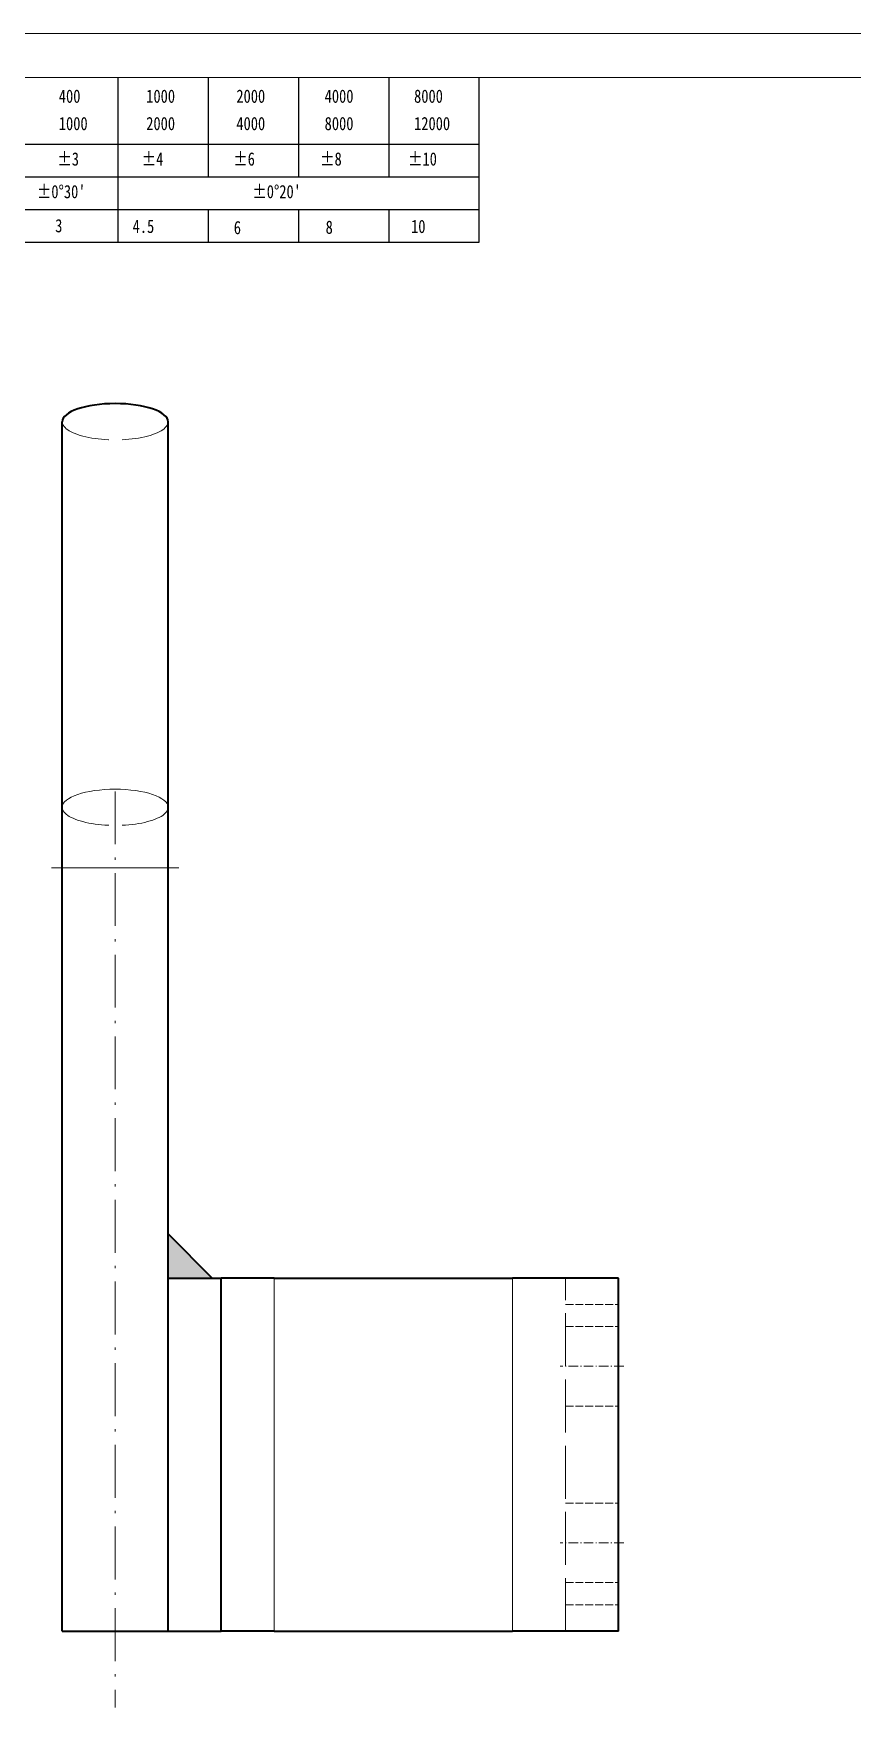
# Model space of a CAD drawing. Header units: millimetres. Extents: x -30157 to 38882, y -29543 to -7215.
# Drawn here: x -29112 to -29019.2, y -29435.1 to -29245.5 of the extents above; entities that cross this region are included whole.
import ezdxf

# ---------------------------------------------------------------- set-up
doc = ezdxf.new("R2010")
doc.units = ezdxf.units.MM
doc.header["$LTSCALE"] = 0.5
doc.linetypes.add('DASHDOT', pattern=[18.5, 12, -3, 0.5, -3])
doc.linetypes.add('DASHED', pattern=[15, 12, -3])
for name, color, linetype, lineweight in [('图框', 7, 'Continuous', 18), ('标注线', 3, 'Continuous', 18), ('粗实线', 7, 'Continuous', 35)]:
    doc.layers.add(name, color=color, linetype=linetype, lineweight=lineweight)
doc.layers.add('图框文字', color=7, linetype='Continuous')
doc.layers.add('打印-禁用', color=7, linetype='Continuous', lineweight=15, plot=False)
doc.styles.add('国标', font='simfang.ttf', dxfattribs={"width": 0.8})

# ---------------------------------------------------------------- blocks, each defined once
blk = doc.blocks.new('GZDEH零件A3图框V01版')
at = {"layer": '图框', "linetype": 'Continuous'}
blk.add_line((3272.49, -1554.46), (2882.49, -1554.46), dxfattribs=at)
at = {"layer": '图框文字', "color": 9}
for p, q in [((3072.2, -1561.98), (3072.2, -1554.46)), ((3082.42, -1561.98), (3082.42, -1554.46)), ((3092.64, -1561.98), (3092.64, -1554.46)), ((3102.86, -1561.98), (3102.86, -1554.46)), ((3113.09, -1573.08), (3113.09, -1554.46)), ((2996.09, -1561.98), (3113.09, -1561.98)), ((3072.2, -1573.08), (3072.2, -1561.98)), ((3082.42, -1565.68), (3082.42, -1561.98)), ((3092.64, -1565.68), (3092.64, -1561.98)), ((3102.86, -1565.68), (3102.86, -1561.98)), ((2996.09, -1565.68), (3113.09, -1565.68)), ((2996.09, -1569.38), (3113.09, -1569.38)), ((3082.42, -1573.08), (3082.42, -1569.48)), ((3092.64, -1573.08), (3092.64, -1569.38)), ((3102.86, -1573.08), (3102.86, -1569.38)), ((2990.09, -1573.08), (3113.09, -1573.08))]:
    blk.add_line(p, q, dxfattribs=at)
at = {"layer": '打印-禁用', "linetype": 'Continuous'}
blk.add_line((3277.49, -1549.46), (2857.49, -1549.46), dxfattribs=at)
at = {"layer": '图框文字', "color": 9, "style": '国标', "width": 0.8}
for s, p in [('400', (3065.46, -1557.31)), ('1000', (3075.36, -1557.31)), ('2000', (3085.57, -1557.31)), ('4000', (3095.57, -1557.31)), ('8000', (3105.7, -1557.31)), ('1000', (3065.46, -1560.41)), ('2000', (3075.36, -1560.41)), ('4000', (3085.57, -1560.41)), ('8000', (3095.57, -1560.41)), ('12000', (3105.7, -1560.41)), ('±3', (3065.3, -1564.42)), ('±4', (3074.85, -1564.42)), ('±6', (3085.22, -1564.42)), ('±8', (3095.06, -1564.42)), ('±10', (3105.02, -1564.42)), ("±0%%D30'", (3062.98, -1568.12)), ("±0%%D20'", (3087.38, -1568.12)), ('3', (3065.05, -1571.98)), ('4.5', (3073.82, -1572.05)), ('6', (3085.28, -1572.19)), ('8', (3095.68, -1572.15)), ('10', (3105.36, -1572.06))]:
    blk.add_text(s, height=1.5, dxfattribs=at).set_placement(p)
blk = doc.blocks.new('DEH A3')
at = {"layer": '图框'}
blk.add_blockref('GZDEH零件A3图框V01版', (-2857.49, 1846.46), dxfattribs=at)
blk = doc.blocks.new('WELDING_5')
at = {"layer": '粗实线'}
blk.add_hatch(color=256, dxfattribs=at).paths.add_polyline_path([(0, 5), (0, 0), (5, 0)])
for q in [(0, 5), (5, 0)]:
    blk.add_line((0, 0), q, dxfattribs=at)
blk.add_lwpolyline([(0, 5), (5, 0)], dxfattribs=at)

msp = doc.modelspace()

# ---------------------------------------------------------------- linework, layer by layer
at = {"color": 7, "lineweight": 35}
for p, q in [((-29108.737, -29333.17), (-29108.737, -29289.499)), ((-29096.737, -29333.17), (-29096.737, -29289.499)), ((-29108.737, -29426.484), (-29108.737, -29340.01)), ((-29096.737, -29386.484), (-29096.737, -29340.01)), ((-29096.737, -29426.484), (-29096.737, -29386.484)), ((-29090.737, -29426.484), (-29090.737, -29386.484)), ((-29084.737, -29386.484), (-29057.737, -29386.484)), ((-29045.737, -29426.484), (-29045.737, -29386.484)), ((-29084.737, -29426.484), (-29057.737, -29426.484))]:
    msp.add_line(p, q, dxfattribs=at)
at = {"color": 2, "linetype": 'DASHDOT', "lineweight": 13}
msp.add_line((-29102.737, -29331.363), (-29102.737, -29435.131), dxfattribs=at)
at = {"color": 7, "lineweight": 35, "ltscale": 0.171011}
for p, q in [((-29108.737, -29340.01), (-29108.737, -29333.17)), ((-29096.737, -29340.01), (-29096.737, -29333.17))]:
    msp.add_line(p, q, dxfattribs=at)
at = {"color": 2, "linetype": 'DASHDOT', "lineweight": 13, "ltscale": 0.360016}
msp.add_line((-29095.537, -29340.01), (-29109.937, -29340.01), dxfattribs=at)
at = {"color": 1, "linetype": 'DASHED', "lineweight": 13, "ltscale": 0.3}
msp.add_line((-29108.737, -29340.01), (-29096.737, -29340.01), dxfattribs=at)
at = {"color": 7, "lineweight": 13, "ltscale": 0.3}
msp.add_line((-29108.737, -29340.01), (-29096.737, -29340.01), dxfattribs=at)
at = {"color": 7, "lineweight": 35, "ltscale": 0.15}
for p, q in [((-29096.737, -29386.484), (-29090.737, -29386.484)), ((-29084.737, -29386.484), (-29090.737, -29386.484)), ((-29096.737, -29426.484), (-29090.737, -29426.484)), ((-29084.737, -29426.484), (-29090.737, -29426.484))]:
    msp.add_line(p, q, dxfattribs=at)
at = {"color": 1, "linetype": 'DASHED', "lineweight": 13}
for p, q in [((-29096.737, -29426.484), (-29096.737, -29386.484)), ((-29084.737, -29426.484), (-29084.737, -29386.484)), ((-29057.737, -29426.484), (-29057.737, -29386.484)), ((-29051.737, -29426.484), (-29051.737, -29386.484))]:
    msp.add_line(p, q, dxfattribs=at)
at = {"color": 7, "lineweight": 13}
for p, q in [((-29084.737, -29426.484), (-29084.737, -29386.484)), ((-29057.737, -29426.484), (-29057.737, -29386.484))]:
    msp.add_line(p, q, dxfattribs=at)
at = {"color": 7, "lineweight": 35, "ltscale": 0.3}
for p, q in [((-29045.737, -29386.484), (-29057.737, -29386.484)), ((-29108.737, -29426.484), (-29096.737, -29426.484)), ((-29045.737, -29426.484), (-29057.737, -29426.484))]:
    msp.add_line(p, q, dxfattribs=at)
at = {"color": 1, "linetype": 'DASHED', "lineweight": 13, "ltscale": 0.15}
for p, q in [((-29051.737, -29389.484), (-29045.737, -29389.484)), ((-29051.737, -29391.984), (-29045.737, -29391.984)), ((-29051.737, -29400.984), (-29045.737, -29400.984)), ((-29051.737, -29411.984), (-29045.737, -29411.984)), ((-29051.737, -29420.984), (-29045.737, -29420.984)), ((-29051.737, -29423.484), (-29045.737, -29423.484))]:
    msp.add_line(p, q, dxfattribs=at)
at = {"color": 2, "linetype": 'DASHDOT', "lineweight": 13, "ltscale": 0.180017}
for p, q in [((-29045.137, -29396.484), (-29052.338, -29396.484)), ((-29045.137, -29416.484), (-29052.338, -29416.484))]:
    msp.add_line(p, q, dxfattribs=at)
at = {"color": 7, "lineweight": 35}
msp.add_ellipse((-29102.737, -29289.499), major_axis=(-6, 0), ratio=0.3420201, start_param=3.1415927, end_param=6.2831853, dxfattribs=at)
at = {"color": 1, "linetype": 'DASHED', "lineweight": 13}
for centre in [(-29102.737, -29289.499), (-29102.737, -29333.17)]:
    msp.add_ellipse(centre, major_axis=(-6, 0), ratio=0.3420201, start_param=6.2831853, end_param=9.424778, dxfattribs=at)
at = {"color": 7, "lineweight": 13}
msp.add_ellipse((-29102.737, -29333.17), major_axis=(-6, 0), ratio=0.3420201, start_param=3.1415927, end_param=6.2831853, dxfattribs=at)

# ---------------------------------------------------------------- block references
at = {"layer": '图框'}
msp.add_blockref('DEH A3', (-29317.091, -29542.523), dxfattribs=at)
at = {"layer": '标注线'}
msp.add_blockref('WELDING_5', (-29096.737, -29386.484), dxfattribs=at)

doc.saveas('drawing.dxf')
